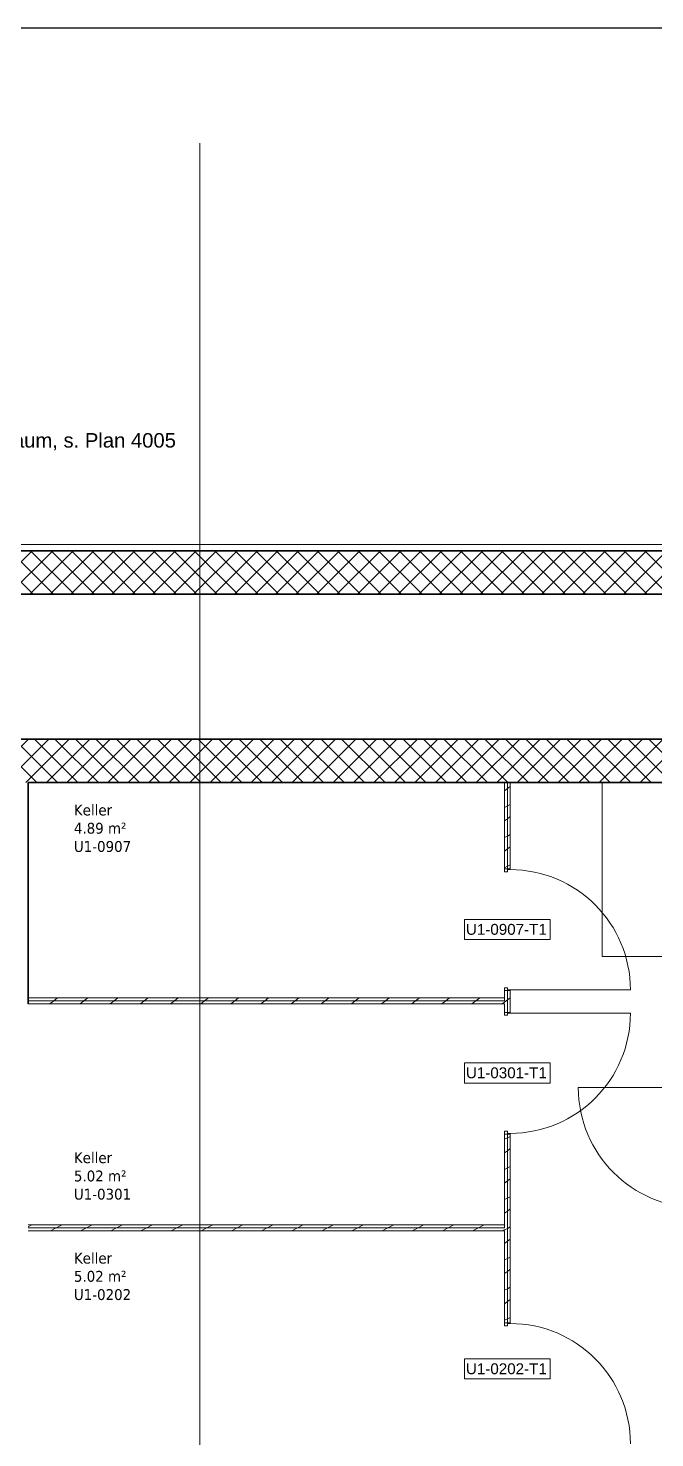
# Model space of a CAD drawing. Extents: x -882 to 937, y -179 to 966.
# Drawn here: x 117.1 to 203.7, y 771 to 965.5 of the extents above; entities that cross this region are included whole.
import ezdxf
from ezdxf.lldxf.tags import DXFTag

# ---------------------------------------------------------------- set-up
doc = ezdxf.new("R2010")
doc.units = 0
doc.layers.get('0').update_dxf_attribs({"lineweight": 13})
for name, color, linetype, lineweight in [('A-____-NOTE-TEXT', 7, 'Continuous', 9), ('A-AREA-____-IDEN', 7, 'Continuous', 5), ('A-DETL-GENF-HDLN', 7, '_Verdeckte Linien_', 9), ('A-DOOR-____-IDEN', 7, 'Continuous', 5), ('A-DOOR-FRAM-MCUT', 7, 'Continuous', 9), ('A-DOOR-OPNG-OTLN', 7, 'Continuous', 9), ('A-WALL-____-MCUT', 7, 'Continuous', 35), ('A-WALL-____-PATT', 7, 'Continuous', 35), ('A-WALL-FNSH-MCUT', 7, 'Continuous', 35), ('S-GRID-____-OTLN', 7, 'Continuous', 5)]:
    doc.layers.add(name, color=color, linetype=linetype, lineweight=lineweight)
doc.layers.add('A-DETL-____-OTLN', color=5, linetype='Continuous', lineweight=9, true_color=0x0000ff)
doc.styles.get("Standard").update_dxf_attribs({"font": 'arial.ttf'})
tags = doc.linetypes.add('_Rasterlinie_', pattern=[0.375, 0.2, -0.05, 0.075, -0.05]).pattern_tags.tags
tags[10:11] = [DXFTag(74, 4), DXFTag(75, 0), DXFTag(340, '0'), DXFTag(46, 1.0), DXFTag(50, 0.0), DXFTag(44, 0.0), DXFTag(45, 0.0)]
tags[8:9] = [DXFTag(74, 4), DXFTag(75, 0), DXFTag(340, '0'), DXFTag(46, 1.0), DXFTag(50, 0.0), DXFTag(44, 0.0), DXFTag(45, 0.0)]
tags[6:7] = [DXFTag(74, 4), DXFTag(75, 0), DXFTag(340, '0'), DXFTag(46, 1.0), DXFTag(50, 0.0), DXFTag(44, 0.0), DXFTag(45, 0.0)]
tags[4:5] = [DXFTag(74, 4), DXFTag(75, 0), DXFTag(340, '0'), DXFTag(46, 1.0), DXFTag(50, 0.0), DXFTag(44, 0.0), DXFTag(45, 0.0)]
tags = doc.linetypes.add('_Strichliert - Fein_', pattern=[0.15, 0.1, -0.05]).pattern_tags.tags
tags[6:7] = [DXFTag(74, 4), DXFTag(75, 0), DXFTag(340, '0'), DXFTag(46, 1.0), DXFTag(50, 0.0), DXFTag(44, 0.0), DXFTag(45, 0.0)]
tags[4:5] = [DXFTag(74, 4), DXFTag(75, 0), DXFTag(340, '0'), DXFTag(46, 1.0), DXFTag(50, 0.0), DXFTag(44, 0.0), DXFTag(45, 0.0)]
tags = doc.linetypes.add('_Verdeckte Linien_', pattern=[0.15, 0.1, -0.05]).pattern_tags.tags
tags[6:7] = [DXFTag(74, 4), DXFTag(75, 0), DXFTag(340, '0'), DXFTag(46, 1.0), DXFTag(50, 0.0), DXFTag(44, 0.0), DXFTag(45, 0.0)]
tags[4:5] = [DXFTag(74, 4), DXFTag(75, 0), DXFTag(340, '0'), DXFTag(46, 1.0), DXFTag(50, 0.0), DXFTag(44, 0.0), DXFTag(45, 0.0)]

# ---------------------------------------------------------------- blocks, each defined once
blk = doc.blocks.new('Referenz-A0UJ2GK4XE', base_point=(-896.79, -159.76))
at = {"layer": 'A-DETL-____-OTLN', "color": 0, "linetype": '_Strichliert - Fein_', "ltscale": 0.13}
blk.add_line((394.87, 894.28), (-632.82, 894.28), dxfattribs=at)
at = {"layer": 'A-DETL-GENF-HDLN', "color": 0, "linetype": '_Verdeckte Linien_', "ltscale": 0.13}
for p, q in [((209.38, 861.4), (196.38, 861.4)), ((196.38, 861.4), (196.38, 837.4)), ((196.38, 837.4), (228.38, 837.4))]:
    blk.add_line(p, q, dxfattribs=at)
at = {"layer": 'A-DOOR-____-IDEN', "color": 0, "linetype": 'Continuous', "ltscale": 0.13}
for p, q in [((177.35, 842.51), (189.19, 842.51)), ((177.35, 839.73), (177.35, 842.51)), ((189.19, 842.51), (189.19, 839.73)), ((189.19, 839.73), (177.35, 839.73)), ((177.35, 822.71), (189.19, 822.71)), ((177.35, 819.93), (177.35, 822.71)), ((189.19, 822.71), (189.19, 819.93)), ((189.19, 819.93), (177.35, 819.93)), ((177.35, 781.86), (189.19, 781.86)), ((177.35, 779.08), (177.35, 781.86)), ((189.19, 781.86), (189.19, 779.08)), ((189.19, 779.08), (177.35, 779.08))]:
    blk.add_line(p, q, dxfattribs=at)
at = {"layer": 'A-DOOR-FRAM-MCUT', "color": 0, "linetype": 'Continuous', "ltscale": 0.13}
for p, q in [((183.68, 849.48), (182.88, 849.48)), ((182.88, 849.48), (182.88, 849.08)), ((182.88, 849.08), (183.28, 849.08)), ((183.28, 849.08), (183.28, 849.38)), ((183.28, 849.38), (183.68, 849.38)), ((183.68, 849.38), (183.68, 849.48)), ((183.28, 833.08), (182.88, 833.08)), ((182.88, 833.08), (182.88, 832.68)), ((183.28, 832.78), (183.28, 833.08)), ((183.68, 832.78), (183.28, 832.78)), ((183.68, 832.68), (183.68, 832.78)), ((182.88, 832.68), (183.68, 832.68)), ((182.88, 829.68), (183.68, 829.68)), ((182.88, 829.28), (182.88, 829.68)), ((183.28, 829.28), (182.88, 829.28)), ((183.28, 829.58), (183.28, 829.28)), ((183.68, 829.58), (183.28, 829.58)), ((183.68, 829.68), (183.68, 829.58)), ((182.88, 813.28), (183.28, 813.28)), ((182.88, 812.88), (182.88, 813.28)), ((183.68, 812.88), (182.88, 812.88)), ((183.28, 813.28), (183.28, 812.98)), ((183.28, 812.98), (183.68, 812.98)), ((183.68, 812.98), (183.68, 812.88)), ((183.68, 786.83), (182.88, 786.83)), ((182.88, 786.83), (182.88, 786.43)), ((182.88, 786.43), (183.28, 786.43)), ((183.28, 786.43), (183.28, 786.73)), ((183.28, 786.73), (183.68, 786.73)), ((183.68, 786.73), (183.68, 786.83))]:
    blk.add_line(p, q, dxfattribs=at)
at = {"layer": 'A-DOOR-OPNG-OTLN', "color": 0, "linetype": 'Continuous', "ltscale": 0.13}
for p, q in [((183.68, 832.78), (200.28, 832.78)), ((183.68, 829.58), (200.28, 829.58)), ((209.68, 819.3), (193.08, 819.3))]:
    blk.add_line(p, q, dxfattribs=at)
for centre, major_axis in [((183.68, 832.78), (16.6, 0)), ((183.68, 829.58), (0, -16.6)), ((209.68, 819.3), (-16.6, 0)), ((183.68, 770.13), (16.6, 0))]:
    blk.add_ellipse(centre, major_axis=major_axis, ratio=1, start_param=0, end_param=1.570796, dxfattribs=at)
at = {"layer": 'A-WALL-____-MCUT', "color": 0, "linetype": 'Continuous', "ltscale": 0.35}
for p, q in [((394.87, 893.4), (-633.61, 893.4)), ((-630.96, 887.4), (394.87, 887.4)), ((374.48, 867.4), (-635.08, 867.4)), ((117.08, 830.88), (117.08, 861.4)), ((228.38, 861.4), (117.08, 861.4))]:
    blk.add_line(p, q, dxfattribs=at)
at = {"layer": 'A-WALL-____-MCUT', "color": 0, "linetype": 'Continuous', "lineweight": 9, "ltscale": 0.13}
for p, q in [((183.28, 849.48), (183.28, 861.4)), ((182.88, 831.28), (117.08, 831.28)), ((182.88, 831.28), (182.88, 831.68)), ((183.28, 829.68), (183.28, 832.68)), ((183.28, 786.83), (183.28, 812.88)), ((182.88, 799.95), (117.08, 799.95)), ((182.88, 799.95), (182.88, 800.35))]:
    blk.add_line(p, q, dxfattribs=at)
at = {"layer": 'A-WALL-____-PATT', "color": 0, "linetype": 'Continuous', "lineweight": 9, "ltscale": 0.13}
for p, q in [((111.65, 887.4), (117.65, 893.4)), ((117.75, 887.4), (111.75, 893.4)), ((114.47, 887.4), (120.47, 893.4)), ((120.58, 887.4), (114.58, 893.4)), ((117.3, 887.4), (123.3, 893.4)), ((123.41, 887.4), (117.41, 893.4)), ((120.13, 887.4), (126.13, 893.4)), ((126.23, 887.4), (120.23, 893.4)), ((122.96, 887.4), (128.96, 893.4)), ((129.06, 887.4), (123.06, 893.4)), ((125.79, 887.4), (131.79, 893.4)), ((131.89, 887.4), (125.89, 893.4)), ((128.62, 887.4), (134.62, 893.4)), ((134.72, 887.4), (128.72, 893.4)), ((131.45, 887.4), (137.45, 893.4)), ((137.55, 887.4), (131.55, 893.4)), ((134.27, 887.4), (140.27, 893.4)), ((140.38, 887.4), (134.38, 893.4)), ((137.1, 887.4), (143.1, 893.4)), ((143.2, 887.4), (137.2, 893.4)), ((139.93, 887.4), (145.93, 893.4)), ((146.03, 887.4), (140.03, 893.4)), ((142.76, 887.4), (148.76, 893.4)), ((148.86, 887.4), (142.86, 893.4)), ((145.59, 887.4), (151.59, 893.4)), ((151.69, 887.4), (145.69, 893.4)), ((148.42, 887.4), (154.42, 893.4)), ((154.52, 887.4), (148.52, 893.4)), ((151.24, 887.4), (157.24, 893.4)), ((157.35, 887.4), (151.35, 893.4)), ((154.07, 887.4), (160.07, 893.4)), ((160.18, 887.4), (154.18, 893.4)), ((156.9, 887.4), (162.9, 893.4)), ((163, 887.4), (157, 893.4)), ((159.73, 887.4), (165.73, 893.4)), ((165.83, 887.4), (159.83, 893.4)), ((162.56, 887.4), (168.56, 893.4)), ((168.66, 887.4), (162.66, 893.4)), ((165.39, 887.4), (171.39, 893.4)), ((171.49, 887.4), (165.49, 893.4)), ((168.21, 887.4), (174.21, 893.4)), ((174.32, 887.4), (168.32, 893.4)), ((171.04, 887.4), (177.04, 893.4)), ((177.15, 887.4), (171.15, 893.4)), ((173.87, 887.4), (179.87, 893.4)), ((179.97, 887.4), (173.97, 893.4)), ((176.7, 887.4), (182.7, 893.4)), ((182.8, 887.4), (176.8, 893.4)), ((179.53, 887.4), (185.53, 893.4)), ((185.63, 887.4), (179.63, 893.4)), ((182.36, 887.4), (188.36, 893.4)), ((188.46, 887.4), (182.46, 893.4)), ((185.19, 887.4), (191.19, 893.4)), ((191.29, 887.4), (185.29, 893.4)), ((188.01, 887.4), (194.01, 893.4)), ((194.12, 887.4), (188.12, 893.4)), ((190.84, 887.4), (196.84, 893.4)), ((196.94, 887.4), (190.94, 893.4)), ((193.67, 887.4), (199.67, 893.4)), ((199.77, 887.4), (193.77, 893.4)), ((196.5, 887.4), (202.5, 893.4)), ((202.6, 887.4), (196.6, 893.4)), ((199.33, 887.4), (205.33, 893.4)), ((205.43, 887.4), (199.43, 893.4)), ((202.16, 887.4), (208.16, 893.4)), ((208.26, 887.4), (202.26, 893.4)), ((111.1, 861.4), (117.1, 867.4)), ((118.29, 861.4), (112.29, 867.4)), ((113.93, 861.4), (119.93, 867.4)), ((121.12, 861.4), (115.12, 867.4)), ((116.76, 861.4), (122.76, 867.4)), ((123.95, 861.4), (117.95, 867.4)), ((119.59, 861.4), (125.59, 867.4)), ((126.78, 861.4), (120.78, 867.4)), ((122.42, 861.4), (128.42, 867.4)), ((129.61, 861.4), (123.61, 867.4)), ((125.24, 861.4), (131.24, 867.4)), ((132.44, 861.4), (126.44, 867.4)), ((128.07, 861.4), (134.07, 867.4)), ((135.26, 861.4), (129.26, 867.4)), ((130.9, 861.4), (136.9, 867.4)), ((138.09, 861.4), (132.09, 867.4)), ((133.73, 861.4), (139.73, 867.4)), ((140.92, 861.4), (134.92, 867.4)), ((136.56, 861.4), (142.56, 867.4)), ((143.75, 861.4), (137.75, 867.4)), ((139.39, 861.4), (145.39, 867.4)), ((146.58, 861.4), (140.58, 867.4)), ((142.21, 861.4), (148.21, 867.4)), ((149.41, 861.4), (143.41, 867.4)), ((145.04, 861.4), (151.04, 867.4)), ((152.23, 861.4), (146.23, 867.4)), ((147.87, 861.4), (153.87, 867.4)), ((155.06, 861.4), (149.06, 867.4)), ((150.7, 861.4), (156.7, 867.4)), ((157.89, 861.4), (151.89, 867.4)), ((153.53, 861.4), (159.53, 867.4)), ((160.72, 861.4), (154.72, 867.4)), ((156.36, 861.4), (162.36, 867.4)), ((163.55, 861.4), (157.55, 867.4)), ((159.19, 861.4), (165.19, 867.4)), ((166.38, 861.4), (160.38, 867.4)), ((162.01, 861.4), (168.01, 867.4)), ((169.2, 861.4), (163.2, 867.4)), ((164.84, 861.4), (170.84, 867.4)), ((172.03, 861.4), (166.03, 867.4)), ((167.67, 861.4), (173.67, 867.4)), ((174.86, 861.4), (168.86, 867.4)), ((170.5, 861.4), (176.5, 867.4)), ((177.69, 861.4), (171.69, 867.4)), ((173.33, 861.4), (179.33, 867.4)), ((180.52, 861.4), (174.52, 867.4)), ((176.16, 861.4), (182.16, 867.4)), ((183.35, 861.4), (177.35, 867.4)), ((178.98, 861.4), (184.98, 867.4)), ((186.18, 861.4), (180.18, 867.4)), ((181.81, 861.4), (187.81, 867.4)), ((189, 861.4), (183, 867.4)), ((184.64, 861.4), (190.64, 867.4)), ((191.83, 861.4), (185.83, 867.4)), ((187.47, 861.4), (193.47, 867.4)), ((194.66, 861.4), (188.66, 867.4)), ((190.3, 861.4), (196.3, 867.4)), ((197.49, 861.4), (191.49, 867.4)), ((193.13, 861.4), (199.13, 867.4)), ((200.32, 861.4), (194.32, 867.4)), ((195.95, 861.4), (201.95, 867.4)), ((203.15, 861.4), (197.15, 867.4)), ((198.78, 861.4), (204.78, 867.4)), ((205.97, 861.4), (199.97, 867.4)), ((201.61, 861.4), (207.61, 867.4)), ((208.8, 861.4), (202.8, 867.4)), ((183.28, 860.57), (182.88, 860.27)), ((183.68, 860.87), (183.28, 860.57)), ((183.28, 858.18), (182.88, 857.98)), ((183.68, 858.38), (183.28, 858.18)), ((183.28, 856.4), (182.88, 856.1)), ((183.68, 856.7), (183.28, 856.4)), ((183.68, 854.22), (183.28, 854.02)), ((183.28, 854.02), (182.88, 853.82)), ((183.28, 852.24), (182.88, 851.94)), ((183.68, 852.54), (183.28, 852.24)), ((183.28, 849.85), (182.88, 849.65)), ((183.68, 850.05), (183.28, 849.85)), ((120.62, 831.28), (120.08, 830.88)), ((121.15, 831.68), (120.62, 831.28)), ((124.78, 831.28), (124.25, 830.88)), ((125.31, 831.68), (124.78, 831.28)), ((128.95, 831.28), (128.41, 830.88)), ((129.48, 831.68), (128.95, 831.28)), ((133.11, 831.28), (132.58, 830.88)), ((133.64, 831.68), (133.11, 831.28)), ((137.28, 831.28), (136.74, 830.88)), ((137.81, 831.68), (137.28, 831.28)), ((141.44, 831.28), (140.91, 830.88)), ((141.97, 831.68), (141.44, 831.28)), ((145.61, 831.28), (145.07, 830.88)), ((146.14, 831.68), (145.61, 831.28)), ((149.77, 831.28), (149.24, 830.88)), ((150.3, 831.68), (149.77, 831.28)), ((153.94, 831.28), (153.4, 830.88)), ((154.47, 831.68), (153.94, 831.28)), ((158.1, 831.28), (157.57, 830.88)), ((158.63, 831.68), (158.1, 831.28)), ((162.27, 831.28), (161.73, 830.88)), ((162.8, 831.68), (162.27, 831.28)), ((166.43, 831.28), (165.9, 830.88)), ((166.96, 831.68), (166.43, 831.28)), ((170.6, 831.28), (170.06, 830.88)), ((171.13, 831.68), (170.6, 831.28)), ((174.76, 831.28), (174.23, 830.88)), ((175.29, 831.68), (174.76, 831.28)), ((178.93, 831.28), (178.39, 830.88)), ((179.46, 831.68), (178.93, 831.28)), ((182.88, 831.11), (182.56, 830.88)), ((183.28, 831.41), (182.88, 831.11)), ((183.68, 831.71), (183.28, 831.41)), ((183.28, 812.37), (182.88, 812.17)), ((183.68, 812.57), (183.28, 812.37)), ((183.28, 810.59), (182.88, 810.29)), ((183.68, 810.89), (183.28, 810.59)), ((183.28, 808.2), (182.88, 808)), ((183.68, 808.4), (183.28, 808.2)), ((183.28, 806.42), (182.88, 806.12)), ((183.68, 806.72), (183.28, 806.42)), ((183.28, 804.04), (182.88, 803.84)), ((183.68, 804.24), (183.28, 804.04)), ((183.28, 802.26), (182.88, 801.96)), ((183.68, 802.56), (183.28, 802.26)), ((117.59, 800.35), (117.08, 800.09)), ((120.96, 799.95), (120.16, 799.55)), ((121.76, 800.35), (120.96, 799.95)), ((125.12, 799.95), (124.32, 799.55)), ((125.92, 800.35), (125.12, 799.95)), ((129.29, 799.95), (128.49, 799.55)), ((130.09, 800.35), (129.29, 799.95)), ((133.45, 799.95), (132.65, 799.55)), ((134.25, 800.35), (133.45, 799.95)), ((137.62, 799.95), (136.82, 799.55)), ((138.42, 800.35), (137.62, 799.95)), ((141.78, 799.95), (140.98, 799.55)), ((142.58, 800.35), (141.78, 799.95)), ((145.95, 799.95), (145.15, 799.55)), ((146.75, 800.35), (145.95, 799.95)), ((150.11, 799.95), (149.31, 799.55)), ((150.91, 800.35), (150.11, 799.95)), ((154.28, 799.95), (153.48, 799.55)), ((155.08, 800.35), (154.28, 799.95)), ((158.44, 799.95), (157.64, 799.55)), ((159.24, 800.35), (158.44, 799.95)), ((162.61, 799.95), (161.81, 799.55)), ((163.41, 800.35), (162.61, 799.95)), ((166.77, 799.95), (165.97, 799.55)), ((167.57, 800.35), (166.77, 799.95)), ((170.94, 799.95), (170.14, 799.55)), ((171.74, 800.35), (170.94, 799.95)), ((175.1, 799.95), (174.3, 799.55)), ((175.9, 800.35), (175.1, 799.95)), ((179.27, 799.95), (178.47, 799.55)), ((180.07, 800.35), (179.27, 799.95)), ((183.28, 799.87), (182.88, 799.67)), ((183.68, 800.07), (183.28, 799.87)), ((182.88, 799.67), (182.63, 799.55)), ((183.28, 798.09), (182.88, 797.79)), ((183.68, 798.39), (183.28, 798.09)), ((183.68, 795.91), (183.28, 795.71)), ((183.28, 795.71), (182.88, 795.51)), ((183.28, 793.93), (182.88, 793.63)), ((183.68, 794.23), (183.28, 793.93)), ((183.28, 791.54), (182.88, 791.34)), ((183.68, 791.74), (183.28, 791.54)), ((183.68, 790.06), (183.28, 789.76)), ((183.28, 789.76), (182.88, 789.46)), ((183.28, 787.38), (182.88, 787.18)), ((183.68, 787.58), (183.28, 787.38))]:
    blk.add_line(p, q, dxfattribs=at)
at = {"layer": 'A-WALL-FNSH-MCUT', "color": 0, "linetype": 'Continuous', "lineweight": 9, "ltscale": 0.13}
for p, q in [((182.88, 861.4), (182.88, 849.48)), ((183.68, 849.48), (183.68, 861.4)), ((182.88, 849.48), (183.68, 849.48)), ((182.88, 831.68), (117.08, 831.68)), ((117.08, 830.88), (182.88, 830.88)), ((182.88, 832.68), (182.88, 831.68)), ((183.68, 832.68), (182.88, 832.68)), ((182.88, 830.88), (182.88, 829.68)), ((183.68, 829.68), (183.68, 832.68)), ((182.88, 829.68), (183.68, 829.68)), ((182.88, 812.88), (182.88, 800.35)), ((183.68, 812.88), (182.88, 812.88)), ((183.68, 786.83), (183.68, 812.88)), ((182.88, 800.35), (117.08, 800.35)), ((117.08, 799.55), (182.88, 799.55)), ((182.88, 799.55), (182.88, 786.83)), ((182.88, 786.83), (183.68, 786.83))]:
    blk.add_line(p, q, dxfattribs=at)
at = {"layer": 'S-GRID-____-OTLN', "color": 0, "linetype": '_Rasterlinie_', "ltscale": 0.13}
blk.add_line((140.78, 186.3), (140.78, 949.68), dxfattribs=at)
at = {"layer": 'A-____-NOTE-TEXT', "color": 0, "linetype": 'Continuous', "lineweight": 5, "ltscale": 0.13, "insert": (105.5, 909.64), "char_height": 2, "attachment_point": 1}
blk.add_mtext('{\\fArial;Schutzraum, s. Plan 4005}', dxfattribs=at)
at = {"layer": 'A-AREA-____-IDEN', "color": 0, "linetype": 'Continuous', "ltscale": 0.13, "char_height": 1.5, "attachment_point": 1}
for s, insert in [('{\\W0.9;\\fVerdana;Keller}', (123.39, 858.36)), ('{\\W0.9;\\fVerdana;4.89 m²}', (123.39, 855.85)), ('{\\W0.9;\\fVerdana;U1-0907}', (123.39, 853.33)), ('{\\W0.9;\\fVerdana;Keller}', (123.39, 810.37)), ('{\\W0.9;\\fVerdana;5.02 m²}', (123.39, 807.85)), ('{\\W0.9;\\fVerdana;U1-0301}', (123.39, 805.34)), ('{\\W0.9;\\fVerdana;Keller}', (123.39, 796.51)), ('{\\W0.9;\\fVerdana;5.02 m²}', (123.39, 794)), ('{\\W0.9;\\fVerdana;U1-0202}', (123.39, 791.48))]:
    blk.add_mtext(s, dxfattribs=dict(at, insert=insert))
at = {"layer": 'A-DOOR-____-IDEN', "color": 0, "linetype": 'Continuous', "ltscale": 0.13, "char_height": 1.5, "attachment_point": 1}
for s, insert in [('{\\fArial;U1-0907-T1}', (177.55, 841.89)), ('{\\fArial;U1-0301-T1}', (177.55, 822.09)), ('{\\fArial;U1-0202-T1}', (177.55, 781.24))]:
    blk.add_mtext(s, dxfattribs=dict(at, insert=insert))

msp = doc.modelspace()

# ---------------------------------------------------------------- linework, layer by layer
at = {"color": 0, "linetype": 'ByBlock', "lineweight": -2, "ltscale": 0.13}
msp.add_line((607.58, 965.53), (-882.42, 965.53), dxfattribs=at)

# ---------------------------------------------------------------- block references
at = {"color": 9, "lineweight": 25, "ltscale": 0.25, "true_color": 0xc0c0c0}
msp.add_blockref('Referenz-A0UJ2GK4XE', (-896.79, -159.76), dxfattribs=at)

doc.saveas('drawing.dxf')
